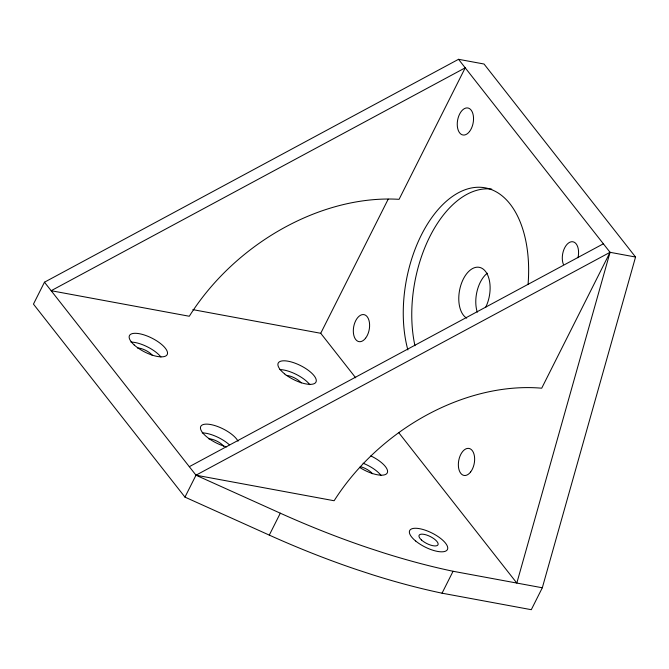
<?xml version="1.0" encoding="UTF-8"?>
<svg xmlns="http://www.w3.org/2000/svg" width="669" height="669" viewBox="0 0 669 669"><rect width="100%" height="100%" fill="white"/><g stroke="black" fill="none" stroke-linecap="round" stroke-linejoin="round"><path stroke-width="1" d="M458.533 59.307L484.038 64.023L635.55 257.03L542.316 587.775L531.295 609.693L442.042 593.186A386.072 142.748 26.7 0 1 372.198 574.663L357.714 569.929A386.072 142.748 26.7 0 1 269.289 535.108L184.962 497.117L33.45 304.119L44.472 282.201L458.533 59.307L610.053 252.313L516.819 583.059L398.741 432.651M184.962 497.117L195.992 475.199L610.053 252.313L635.55 257.03M355.691 377.818L320.735 333.287L388.179 199.195M269.289 535.108L280.311 513.19A386.072 142.748 26.7 0 0 368.736 548.011L383.228 552.745A386.072 142.748 26.7 0 0 453.064 571.267L542.316 587.775M610.053 252.313L541.706 388.204A190.163 138.851 -38.1 0 0 334.124 500.746L195.992 475.199L44.472 282.201M442.042 593.186L453.064 571.267M189.302 466.686L603.363 243.8M192.839 309.63L320.735 333.287M195.992 475.199L280.311 513.19M466.703 318.135A26.409 15.17 -79.5 0 1 461.543 283.154A26.409 15.17 -79.5 0 1 484.431 270.184A26.409 15.17 -79.5 0 1 485.61 307.431M477.29 312.206A26.409 15.17 -79.5 0 1 487.283 273.195M407.873 349.962A105.618 60.687 -79.5 0 1 458.089 192.931A105.618 60.687 -79.5 0 1 528.067 284.342M414.956 345.739A105.618 60.687 -79.5 0 1 429.214 237.863A105.618 60.687 -79.5 0 1 491.748 189.118M563.39 264.38A13.731 7.886 -79.5 0 1 569.854 242.22A13.731 7.886 -79.5 0 1 577.974 257.741M137.421 347.955A10.562 3.905 26.7 0 1 152.423 355.415M208.628 438.78A10.562 3.905 26.7 0 1 223.663 446.164M360.282 466.661A10.562 3.905 26.7 0 1 372.482 473.752M286.181 375.46A10.562 3.905 26.7 0 1 301.184 382.927M370.835 455.915A21.124 7.811 26.7 0 1 386.715 473.66A21.124 7.811 26.7 0 1 359.571 467.347M226.724 446.867A21.124 7.811 26.7 0 1 201.586 431.254A21.124 7.811 26.7 0 1 213.654 425.225A21.124 7.811 26.7 0 1 238.047 441.206M130.915 342.068A21.124 7.811 26.7 0 1 160.928 356.987M279.851 369.572A21.124 7.811 26.7 0 1 309.789 384.642M363.091 463.216A21.124 7.811 26.7 0 1 380.987 475.325M202.214 432.893A21.124 7.811 26.7 0 1 229.342 444.768M465.223 67.82L399.075 199.329A195.44 142.706 -38.1 0 0 189.294 316.253L51.162 290.714L465.223 67.82M365.575 338.205A13.731 7.886 -79.5 0 0 365.5 315.208A13.731 7.886 -79.5 0 0 353.316 330.971A13.731 7.886 -79.5 0 0 365.575 338.205M470.608 472.005A13.731 7.886 -79.5 0 0 470.533 449.008A13.731 7.886 -79.5 0 0 458.349 464.763A13.731 7.886 -79.5 0 0 470.608 472.005M469.504 131.559A13.731 7.886 -79.5 0 0 469.429 108.562A13.731 7.886 -79.5 0 0 457.245 124.325A13.731 7.886 -79.5 0 0 469.504 131.559M284.609 373.879A21.124 7.811 26.7 0 0 315.96 382.083A21.124 7.811 26.7 0 0 290.697 361.795A21.124 7.811 26.7 0 0 284.609 373.879M134.218 344.978A21.124 7.811 26.7 0 0 166.656 355.331A21.124 7.811 26.7 0 0 144.128 334.926A21.124 7.811 26.7 0 0 134.218 344.978M415.708 541.045A21.124 7.811 26.7 0 0 447.327 549.709A21.124 7.811 26.7 0 0 422.616 529.38A21.124 7.811 26.7 0 0 415.708 541.045M421.495 540A10.562 3.905 26.7 0 0 437.718 545.168A10.562 3.905 26.7 0 0 426.446 534.966A10.562 3.905 26.7 0 0 421.495 540"/></g></svg>
